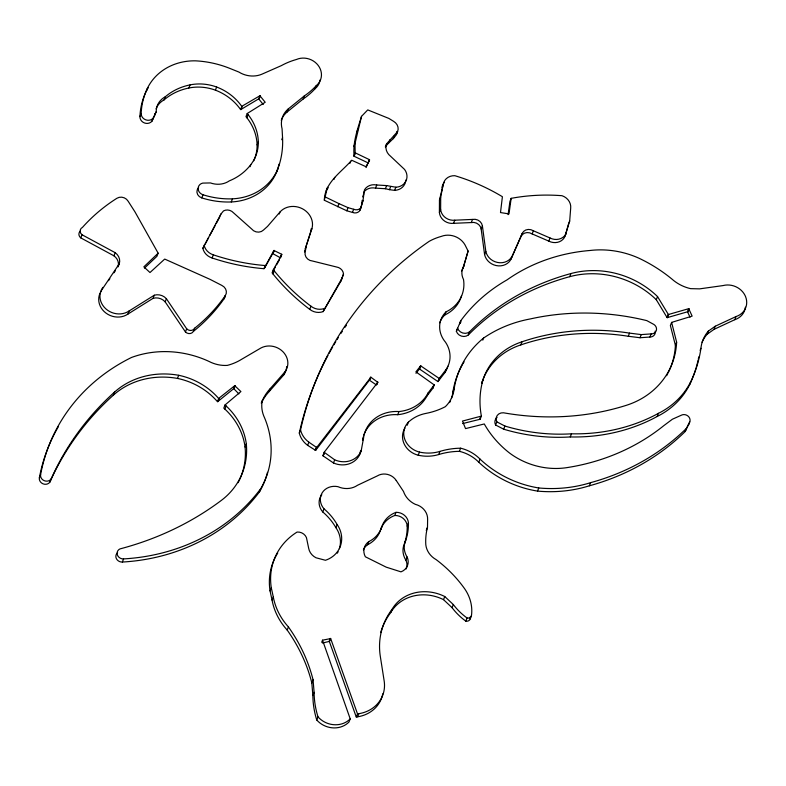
<?xml version="1.0" encoding="UTF-8"?>
<svg xmlns="http://www.w3.org/2000/svg" width="786" height="786" viewBox="0 0 786 786"><rect width="100%" height="100%" fill="white"/><g stroke="black" fill="none" stroke-linecap="round" stroke-linejoin="round"><path stroke-width="1.18" d="M481.179 229.09A7.772 6.946 21.5 0 0 471.295 222.556L453.532 223.332A11.947 10.68 21.5 0 1 439.394 212.446L439.462 200.096L443.235 184.376A12.232 10.925 21.5 0 1 454.848 175.7A184.769 165.07 21.5 0 1 501.154 195.969L502.401 196.716L500.495 212.564L508.994 213.9L511.155 198.347A184.798 165.099 21.5 0 1 562 195.704A12.232 10.925 21.5 0 1 570.685 208.172L569.683 221.043L565.163 235.928A11.947 10.68 21.5 0 1 548.795 241.115L532.142 233.914A7.772 6.946 21.5 0 0 520.99 236.517L510.428 260.186A14.138 12.635 21.5 0 1 496.074 265.55A14.138 12.635 21.5 0 1 484.589 254.566L481.179 229.09L482.408 225.955A7.772 6.946 21.5 0 0 472.533 219.422L454.77 220.198A11.947 10.68 21.5 0 1 440.632 209.312L440.7 196.962L443.235 184.376M380.679 632.602A75.78 67.694 21.5 0 1 390.74 612.569A40.587 36.264 21.5 0 1 443.53 599.659L452.078 607.686A61.003 54.499 21.5 0 0 465.803 621.127A4.018 3.586 21.5 0 0 470.205 618.946L471.433 615.811A42.729 38.17 21.5 0 0 464.654 588.763A126.703 113.194 21.5 0 0 436.171 559.642A19.955 17.823 21.5 0 1 425.707 542.645A68.588 61.269 21.5 0 1 427.496 527.278L427.613 519.399A15.307 13.676 21.5 0 0 415.322 504.347A21.468 19.178 21.5 0 1 403.513 491.476L396.252 480.511M366.07 167.556L369.508 159.696L355.154 152.828L355.017 143.425L361.531 116.348L367.75 109.902L388.854 118.421L393.55 121.309A8.892 7.948 21.5 0 1 397.618 131.508C395.78 138.208 389.011 141.46 385.346 146.982L386.584 143.848L397.618 131.508M361.904 202.523L362.179 200.273M369.607 160.089L365.971 166.701L351.696 160.246C341.193 172.34 324.706 182.49 324.323 200.243L346.793 210.786L352.452 212.407A6.111 5.463 21.5 0 0 360.165 210.019L363.004 200.509L364.458 189.888A11.878 10.611 21.5 0 1 376.749 185.005L386.633 185.584L395.82 187.225A12.841 11.476 21.5 0 0 404.594 169.471L390.563 156.247A11.878 10.611 21.5 0 1 386.584 143.848M264.293 268.527L272.683 253.603L280.543 257.818L281.683 254.271L273.911 250.469L263.968 268.684A196.883 175.897 21.5 0 1 212.073 257.965A12.822 11.456 21.5 0 1 202.857 248.317L220.915 214.038L223.509 210.913A7.693 6.878 21.5 0 1 233.53 212.829L251.589 228.923A7.703 6.878 21.5 0 0 263.448 230.082L267.515 226.417L280.032 211.945A18.373 16.418 21.5 0 1 302.443 208.781A18.373 16.418 21.5 0 1 311.885 228.706L305.312 248.828M508.09 214.637L509.927 201.481L511.155 198.347M304.516 252.001L304.909 249.879M306.137 246.745L305.174 252.041A7.693 6.878 21.5 0 0 312.632 261.05L336.398 266.965A7.693 6.868 21.5 0 1 343.502 274.068L340.967 281.015L323.115 311.61A12.831 11.456 21.5 0 1 309.733 309.37A196.864 175.868 21.5 0 1 272.988 273.97L272.094 272.86L273.332 269.726L281.781 254.684M327.949 355.488A379.284 338.845 21.5 0 0 299.299 433.086A21.487 19.198 21.5 0 0 307.631 445.328L315.628 450.388L316.866 447.254L370.923 377.231L377.771 382.301L324.205 452.274L323.066 455.87L333.46 462.964A20.446 18.265 21.5 0 0 359.968 453.935L360.597 450.486M359.968 453.935L361.196 450.8L363.525 438.146A36.362 32.481 21.5 0 1 398.974 411.559A40.911 36.549 21.5 0 0 428.223 392.794L434.186 384.904L415.902 371.847L420.677 365.854L439.227 378.469L437.989 381.603L419.439 368.988L415.971 373.291M324.323 200.243L327.438 187.314M368.398 163.016L354.132 156.276C352.6 142.738 357.542 129.179 361.531 116.348M360.165 210.019L363.004 200.509M461.598 271.052A16.201 14.472 21.5 0 1 463.003 268.488L468.102 251.039L464.978 244.839A18.107 16.182 21.5 0 0 441.26 236.409A57.545 51.414 21.5 0 0 429.195 241.322A379.284 338.845 21.5 0 0 300.537 429.952L299.299 433.086M463.003 268.488L468.102 251.039M324.205 452.274L334.689 459.83A20.446 18.265 21.5 0 0 361.196 450.8M565.163 235.928L568.445 224.177M363.8 435.041A36.362 32.481 21.5 0 1 397.736 414.703A40.911 36.549 21.5 0 0 426.995 395.928L432.89 388.245L434.029 384.659M305.263 248.749L310.647 231.841M340.967 281.015L343.511 274.068M118.362 265.599A10.847 9.687 21.5 0 0 113.941 255.814L80.771 237.883L82.009 234.749A5.001 4.47 21.5 0 1 82.491 227.36A189.171 169 21.5 0 1 116.898 198.278A7.683 6.868 21.5 0 1 128.138 201.206L134.986 211.906L158.153 253.19L156.915 256.324L144.477 268.114M253.78 160.796A45.401 40.567 21.5 0 0 257.101 144.919A49.999 44.674 21.5 0 0 246.873 117.772L245.969 116.662L247.207 113.528L265.206 102.268L259.911 95.745L241.754 106.346A50.019 44.694 21.5 0 0 216.641 87.02A45.401 40.558 21.5 0 0 190.094 84.878A58.704 52.446 21.5 0 0 165.306 96.757A20.426 18.245 21.5 0 0 156.218 111.671L151.973 121.172A6.691 5.983 21.5 0 1 144.457 122.96A6.691 5.983 21.5 0 1 139.937 116.662A79.474 71.005 21.5 0 1 146.54 90.655L147.778 87.521A56.651 50.618 21.5 0 1 195.38 60.836A95.823 85.605 21.5 0 1 229.876 68.421L238.895 72.057A23.541 21.026 21.5 0 0 261.866 74.208L281.319 65.641A75.377 67.341 21.5 0 1 296.45 59.481A17.095 15.278 21.5 0 1 318.163 65.376A17.095 15.278 21.5 0 1 316.326 85.586L315.088 88.72A75.318 67.282 21.5 0 1 303.111 99.026L287.047 112.054A23.541 21.026 21.5 0 0 281.25 120.337M139.937 116.662L141.166 113.528A79.474 71.005 21.5 0 1 147.778 87.521M151.973 121.172L156.218 111.671M156.041 108.851A20.426 18.245 21.5 0 1 164.068 99.891L165.306 96.757M113.95 255.814L115.178 252.679L82.009 234.749M102.082 289.464L119.276 263.762A10.847 9.687 21.5 0 0 115.178 252.679M119.276 263.762L118.047 266.896A10.847 9.687 21.5 0 0 118.224 266.257M164.068 99.891A58.704 52.446 21.5 0 1 188.856 88.012L190.094 84.868M238.089 482.683A76.959 68.755 21.5 0 0 245.075 447.077A65.808 58.793 21.5 0 0 224.865 409.084L223.794 408.111L225.032 404.977L240.909 391.566L234.768 385.69L218.636 398.443A65.788 58.773 21.5 0 0 178.707 375.286A76.959 68.755 21.5 0 0 114.589 392.047L113.351 395.181A315.874 282.194 21.5 0 0 49.911 482.073A5.787 5.168 21.5 0 1 43.033 483.832A5.787 5.168 21.5 0 1 39.369 477.78L40.607 474.646A198.691 177.508 21.5 0 1 131.517 357.463A95.096 84.957 21.5 0 1 208.978 361.413A31.882 28.483 21.5 0 0 227.292 365.402A54.519 48.703 21.5 0 0 241.695 359.251L260.962 347.972A17.597 15.72 21.5 0 1 282.95 351.725A17.597 15.72 21.5 0 1 284.728 372.102L283.491 375.236L269.176 391.556A54.509 48.703 21.5 0 0 261.345 403.139M49.911 482.073L51.139 478.939A315.874 282.194 21.5 0 1 114.589 392.037M188.856 88.012A45.401 40.558 21.5 0 1 215.403 90.154L216.641 87.02M100.019 293.266A18.098 16.162 21.5 0 0 105.963 313.083A18.098 16.162 21.5 0 0 127.902 314.086L129.14 310.951L154.282 295.222A10.847 9.687 21.5 0 1 166.396 298.709L186.695 328.833L185.457 331.967A4.991 4.461 21.5 0 0 193.454 331.328A189.21 169.039 21.5 0 0 224.039 298.808L225.277 295.674A7.683 6.858 21.5 0 0 221.799 285.397L210.039 279.354L164.706 259.075L149.988 272.536L143.848 266.857L158.153 253.19M127.902 314.086L153.044 298.356L154.282 295.222M316.326 85.586A75.318 67.282 21.5 0 1 304.349 95.892L288.285 108.91A23.541 21.026 21.5 0 0 282.076 128.796L282.547 137.629A95.813 85.595 21.5 0 1 277.772 169.078L276.534 172.213A56.651 50.609 21.5 0 1 231.271 201.963A79.484 71.005 21.5 0 1 201.766 197.895L203.004 194.761A6.691 5.983 21.5 0 1 198.121 188.689A6.691 5.983 21.5 0 1 202.739 183.099L210.471 182.941A20.426 18.245 21.5 0 0 229.335 180.868A58.685 52.426 21.5 0 0 250.813 164.638A45.401 40.567 21.5 0 0 258.329 141.785A49.999 44.674 21.5 0 0 248.111 114.638L247.207 113.528M263.271 104.499L258.673 98.879L240.713 109.627L241.754 106.346M185.457 331.967L165.158 301.844L166.396 298.709M241.027 109.598L242.265 106.464M246.873 117.772L248.111 114.638M258.673 98.879L259.911 95.745M259.115 99.016L260.343 95.882M220.09 216.13L220.915 214.038M231.271 201.963L232.499 198.829A56.651 50.609 21.5 0 0 277.772 169.078M212.073 257.965L213.311 254.831A12.822 11.456 21.5 0 1 204.095 245.183M257.101 144.919L258.329 141.785M249.987 166.72L250.813 164.638M193.454 331.328L194.692 328.194A189.21 169.039 21.5 0 0 225.277 295.674M113.351 395.181A76.959 68.755 21.5 0 1 177.479 378.42L178.707 375.286M287.047 112.054L288.285 108.91M281.722 139.712L282.547 137.629M303.111 99.026L304.349 95.892M117.576 552.755A5.787 5.168 21.5 0 0 116.426 558.738A5.787 5.168 21.5 0 0 122.341 562.039L123.579 558.905A198.701 177.508 21.5 0 0 260.726 488.686A95.086 84.947 21.5 0 0 264.607 417.916A31.872 28.483 21.5 0 1 262.2 400.85A54.509 48.703 21.5 0 1 270.413 388.422L284.728 372.102M279.207 214.038L280.032 211.945M263.968 268.684L265.521 265.393M272.683 253.603L273.911 250.469M273.115 253.544L274.353 250.41M234.768 385.69L233.53 388.824L217.604 401.705L218.636 398.443M217.919 401.646L219.156 398.502M272.988 273.97L274.216 270.836L273.332 269.726M280.445 257.405L281.683 254.271M224.865 409.084L226.103 405.949L225.032 404.977M238.865 393.874L233.973 388.903L235.211 385.769M311.06 230.799L311.875 228.706M333.952 179.454L334.777 177.361M356.834 132.038L358.072 128.904M353.779 146.56L355.017 143.425M349.947 163.291L350.772 161.209M353.916 155.962L355.154 152.828M354.132 156.276L355.37 153.142M337.754 206.767L338.982 203.633L325.561 197.109M261.374 402.943L262.2 400.85M245.075 447.077L246.313 443.943A65.808 58.793 21.5 0 0 226.103 405.949M269.176 391.556L270.413 388.422M346.793 210.786L348.031 207.651L353.69 209.273A6.111 5.463 21.5 0 0 361.403 206.885M309.733 309.37L310.971 306.226A196.864 175.868 21.5 0 1 274.216 270.836M368.27 162.83L369.508 159.696M352.452 212.407L353.69 209.273M362.601 196.903L363.83 193.769M388.834 142.757L390.072 139.623M323.115 311.61L342.205 277.88M393.305 138.68L394.533 135.546M363.604 192.423A11.878 10.611 21.5 0 1 375.512 188.139L376.749 185.005M122.341 562.049A198.701 177.508 21.5 0 0 259.488 491.82L260.726 488.686M375.512 188.139L385.395 188.719L386.633 185.584M385.395 188.719L389.463 189.681L390.691 186.547M389.463 189.681L394.582 190.359L395.82 187.225M307.631 445.328L308.869 442.184A21.487 19.198 21.5 0 1 300.537 429.952M315.137 450.447L316.375 447.313L308.869 442.184M323.066 455.87L324.304 452.726M382.792 693.783A34.23 30.575 21.5 0 1 357.679 716.803L356.264 716.999L357.502 713.865L330.67 638.586L322.525 640.177L350.212 718.876L348.984 722.01A21.399 19.119 21.5 0 1 316.758 720.005A97.376 86.991 21.5 0 1 312.867 695.492L311.826 682.916A167.005 149.193 21.5 0 0 287.185 630.058A64.324 57.466 21.5 0 1 272.064 600.14L270.05 590.915L271.288 587.781A67.429 60.237 21.5 0 1 297.069 532.063A8.597 7.683 21.5 0 1 306.452 537.634L308.682 548.343A13.264 11.849 21.5 0 0 316.011 557.775L325.453 560.28A27.461 24.533 21.5 0 0 337.145 524.527A58.685 52.426 21.5 0 0 324.009 508.837A15.592 13.932 21.5 0 1 322.24 492.704A15.592 13.932 21.5 0 1 337.941 486.672A19.483 17.4 21.5 0 0 357.492 485.286L377.29 475.923A13.215 11.81 21.5 0 1 396.252 480.501M272.064 600.14L273.302 597.006L271.288 587.781M333.46 462.964L334.689 459.83M439.462 200.096L440.7 196.962M315.628 450.388L369.243 380.375L370.471 377.231M377.722 381.888L376.494 385.022L369.685 380.365L370.923 377.231M439.394 212.446L440.632 209.312M339.356 548.697A27.461 24.533 21.5 0 0 335.907 527.661A58.685 52.426 21.5 0 0 322.781 511.971L324.009 508.837M376.946 384.383L377.771 382.301M287.185 630.058L288.423 626.923A64.324 57.466 21.5 0 1 273.302 597.006M362.7 440.239L363.525 438.146M453.532 223.332L454.77 220.198M335.907 527.661L337.145 524.527M471.295 222.556L472.533 219.422M397.736 414.703L398.974 411.559M419.223 369.066L420.461 365.932M419.675 369.056L420.903 365.922M439.679 322.8A25.8 23.049 21.5 0 1 444.768 314.999L446.006 311.865A36.726 32.806 21.5 0 0 463.504 279.472A16.201 14.472 21.5 0 1 464.241 265.354M321.7 642.27L322.525 640.177M407.187 425.275L408.425 422.141A38.131 34.073 21.5 0 1 425.953 413.397A72.587 64.845 21.5 0 0 445.357 406.667A36.47 32.58 21.5 0 0 454.151 388.765A100.854 90.105 21.5 0 1 483.596 338.049A128.334 114.648 21.5 0 1 530.344 318.929A240.673 215.01 21.5 0 1 646.809 320.619L653.952 324.5A5.777 5.158 21.5 0 1 656.349 330.395A5.777 5.158 21.5 0 1 651.162 333.903L641.248 334.6L629.517 333.117A217.172 194.014 21.5 0 0 522.012 341.782A70.072 62.595 21.5 0 0 482.859 380.296L481.622 383.43A70.072 62.595 21.5 0 1 520.774 344.916L522.012 341.782M311.826 682.916L313.064 679.782A167.005 149.193 21.5 0 0 288.423 626.923M322.398 643.046L329.049 641.474L330.287 638.34M363.397 549.935A13.834 12.36 21.5 0 1 367.612 544.727L368.85 541.593A30.143 26.93 21.5 0 0 381.898 526.522A27.264 24.356 21.5 0 1 396.026 512.334A11.377 10.159 21.5 0 1 408.435 523.034A62.821 56.12 21.5 0 1 405.704 540.483A20.19 18.039 21.5 0 0 404.279 548.766L404.436 549.994A20.19 18.039 21.5 0 0 407.138 557.048L405.9 560.182A12.92 11.544 21.5 0 1 406.175 568.966M356.264 716.999L329.432 641.72L330.67 638.586M426.995 395.928L428.223 392.794M484.589 254.566L485.827 251.432L482.408 225.955M432.89 388.245L434.127 385.111M312.867 695.492L314.105 692.358L313.064 679.782M570.941 273.548L569.703 276.682A247.669 221.259 21.5 0 0 468.318 334.954A7.349 6.563 21.5 0 1 456.361 331.309L457.599 328.165A7.349 6.563 21.5 0 0 469.556 331.82A247.669 221.259 21.5 0 1 570.941 273.548A83.709 74.788 21.5 0 1 657.538 296.577L668.385 314.518L688.733 308.672L692.132 316.11L671.617 322.398L670.379 325.532L675.39 345.3A83.719 74.798 21.5 0 1 668.041 373.075M702.065 342.244A37.954 33.906 21.5 0 1 707.164 334.217L714.022 329.363L734.792 319.696L736.02 316.562A17.862 15.956 21.5 0 0 745.541 296.568L744.971 295.31A17.862 15.956 21.5 0 0 723.051 285.573L699.609 288.865L690.629 288.649A37.964 33.916 21.5 0 1 671.951 279.089A143.759 128.432 21.5 0 0 638.88 258.181A84.75 75.711 21.5 0 0 590.286 250.459A174.187 155.608 21.5 0 0 507.039 279.875A174.345 155.756 21.5 0 0 460.793 320.688L459.564 323.822A174.345 155.756 21.5 0 1 461.028 321.867M437.989 381.603L440.032 377.418L446.114 369.499A28.512 25.476 21.5 0 0 445.534 342.244A25.8 23.049 21.5 0 1 446.006 311.865M367.612 544.727A30.143 26.93 21.5 0 0 380.66 529.656L381.898 526.522M438.794 380.552L444.876 372.633L446.114 369.499M482.859 380.296A95.067 84.927 21.5 0 0 481.14 414.782L481.376 416.108L462.482 421.07L465.538 428.606L484.274 423.968A95.077 84.937 21.5 0 0 509.662 453.119A70.062 62.595 21.5 0 0 568.239 467.415A217.152 193.995 21.5 0 0 663.62 425.796L672.384 419.233L681.118 415.313A5.777 5.158 21.5 0 1 687.799 415.882A5.777 5.158 21.5 0 1 689.784 421.876L685.215 431.494A240.673 215.01 21.5 0 1 589.362 485.797A128.354 114.668 21.5 0 1 537.536 491.103A100.863 90.105 21.5 0 1 478.802 462.247A36.48 32.59 21.5 0 0 459.407 451.331A72.577 64.845 21.5 0 0 438.706 454.534A38.111 34.053 21.5 0 1 418.211 455.212L419.439 452.078A19.709 17.606 21.5 0 1 408.425 422.151M380.66 529.656A27.264 24.356 21.5 0 1 394.788 515.469L396.026 512.334M468.318 334.954L469.556 331.82M316.758 720.005L317.996 716.871A97.376 86.991 21.5 0 1 314.105 692.358M451.41 398.482A36.47 32.58 21.5 0 0 452.913 391.9L454.151 388.765M510.851 259.468L522.228 233.383A7.772 6.946 21.5 0 1 533.38 230.779L550.033 237.981A11.947 10.68 21.5 0 0 566.401 232.794M521 236.527L522.228 233.383M405.9 560.182A20.19 18.039 21.5 0 1 403.198 553.128L403.041 551.91A20.19 18.039 21.5 0 1 404.466 543.617A62.821 56.12 21.5 0 0 407.197 526.168L408.435 523.034M482.781 340.142L483.596 338.049M438.706 454.534L439.934 451.4A72.577 64.845 21.5 0 1 460.635 448.197A36.48 32.59 21.5 0 1 480.04 459.112A100.863 90.105 21.5 0 0 538.764 487.968A128.354 114.668 21.5 0 0 590.591 482.663A240.673 215.01 21.5 0 0 686.453 428.35L689.784 421.876M404.466 543.617L405.704 540.483M532.142 233.914L533.38 230.779M390.74 612.569L391.978 609.435A40.587 36.264 21.5 0 1 444.758 596.525L453.316 604.542A61.003 54.499 21.5 0 0 467.041 617.993L465.803 621.127M426.267 530.412L427.496 527.278M459.407 451.331L460.635 448.197M357.679 716.812L358.917 713.668A34.23 30.575 21.5 0 0 384.04 680.165L380.336 656.507A75.78 67.694 21.5 0 1 391.978 609.435M548.795 241.115L550.033 237.981M462.649 423.575L480.148 419.243L481.376 416.108M568.858 223.136L569.683 221.043M478.802 462.247L480.04 459.112M736.02 316.562L715.25 326.229L708.392 331.073A37.954 33.906 21.5 0 0 700.935 348.306A143.72 128.393 21.5 0 1 690.688 381.908L689.46 385.042A84.75 75.711 21.5 0 1 657.243 416.452A174.187 155.618 21.5 0 1 570.263 436.937A174.354 155.766 21.5 0 1 503.679 429.195L495.612 425.01L496.84 421.876A7.349 6.563 21.5 0 1 503.462 412.788A247.659 221.249 21.5 0 0 626.147 405.38A83.719 74.798 21.5 0 0 676.628 342.165L671.617 322.398M503.679 429.195L504.917 426.051A174.354 155.766 21.5 0 0 571.491 433.803A174.187 155.618 21.5 0 0 658.481 413.318A84.75 75.711 21.5 0 0 690.688 381.908M443.53 599.659L444.758 596.525M452.078 607.686L453.316 604.542M537.536 491.103L538.764 487.968M570.263 436.937L571.491 433.803M520.774 344.916A217.172 194.014 21.5 0 1 628.279 336.261L629.517 333.117M628.279 336.261L640.01 337.734L641.248 334.6M690.039 317.18L687.495 311.806L667.147 317.662L656.3 299.712L657.538 296.577M589.362 485.797L590.591 482.663M640.01 337.734L649.924 337.037L651.162 333.903M666.98 317.495L668.218 314.361M667.432 317.682L668.67 314.547M687.495 311.806L688.733 308.672M687.888 312.042L689.125 308.898M675.39 345.3L676.618 342.165M657.243 416.452L658.481 413.318M700.11 350.389L700.935 348.306M707.164 334.217L708.392 331.073M714.022 329.363L715.25 326.229M685.215 431.494L686.453 428.35M456.371 331.309L460.793 320.688M202.857 248.317L204.016 246.165M205.175 244.024L208.654 237.578M209.813 235.427L215.04 225.769M216.199 223.617L219.677 217.172M272.654 271.858L275.473 266.847M276.603 264.833L279.423 259.822M512.089 256.334L511.666 257.051A14.138 12.635 21.5 0 1 497.312 262.416A14.138 12.635 21.5 0 1 485.827 251.432M108.497 280.671L109.863 278.706M113.95 272.801L115.316 270.836M326.2 190.448L328.204 187.736M322.967 455.408L324.461 453.463M439.227 378.469L440.032 377.418M316.866 447.254L316.375 447.313M357.502 713.865L358.917 713.668M338.982 203.633L348.031 207.651M496.84 421.876L504.917 426.051M479.902 417.916L480.148 419.243M441.997 187.51A12.232 10.925 21.5 0 1 443.609 183.472M444.051 182.883A12.232 10.925 21.5 0 1 444.532 182.332M177.479 378.42A65.788 58.773 21.5 0 1 217.398 401.587M39.379 477.78A198.691 177.508 21.5 0 1 58.419 426.582M286.625 366.61A17.597 15.72 21.5 0 1 283.491 375.236M267.505 472.317A95.086 84.947 21.5 0 1 259.498 491.82M362.641 439.168A36.362 32.481 21.5 0 1 363.152 437.085M329.108 353.336A379.284 338.845 21.5 0 1 332.684 346.94M333.912 344.828A379.284 338.845 21.5 0 1 335.789 341.674M337.056 339.591A379.284 338.845 21.5 0 1 338.353 337.508M340.977 333.372A379.284 338.845 21.5 0 1 342.313 331.328M345.044 327.261A379.284 338.845 21.5 0 1 346.43 325.237M461.569 295.644A36.726 32.806 21.5 0 1 444.768 314.999M447.882 366.256A28.512 25.476 21.5 0 1 444.876 372.633M270.05 590.915A67.429 60.237 21.5 0 1 277.733 553.01M338.098 551.743A27.461 24.533 21.5 0 1 337.302 553.187M322.781 511.971A15.592 13.932 21.5 0 1 321.798 494.708M470.47 616.44A42.729 38.17 21.5 0 1 470.205 618.946M394.788 515.469A11.377 10.159 21.5 0 1 407.197 526.168M745.383 307.188A17.862 15.956 21.5 0 1 734.792 319.696M698.774 356.883A143.72 128.393 21.5 0 1 698.341 359.055M698.106 360.126A143.72 128.393 21.5 0 1 696.18 367.602M695.856 368.654A143.72 128.393 21.5 0 1 689.46 385.042M495.612 425.01A7.349 6.563 21.5 0 1 496.418 418.054M496.732 417.739A7.349 6.563 21.5 0 1 497.057 417.454M667.579 373.959A83.719 74.798 21.5 0 1 666.616 375.708M569.703 276.682A83.709 74.788 21.5 0 1 656.3 299.712M688.801 424.027A5.777 5.158 21.5 0 1 688.556 425.02M418.211 455.212A19.709 17.606 21.5 0 1 404.957 428.075M450.575 400.575A36.47 32.58 21.5 0 1 449.582 402.599M452.913 391.9A100.854 90.105 21.5 0 1 462.247 364.989M462.846 363.947A100.854 90.105 21.5 0 1 464.074 361.894M655.19 331.142A5.777 5.158 21.5 0 1 649.924 337.037M311.236 228.667A18.373 16.418 21.5 0 1 310.922 230.809M215.403 90.154A50.019 44.694 21.5 0 1 240.526 109.48M154.98 114.805A20.426 18.245 21.5 0 1 155.019 113.577M146.54 90.655A56.651 50.618 21.5 0 1 148.22 87.659M320.079 79.995A17.095 15.278 21.5 0 1 315.088 88.72M279.069 164.107A95.813 85.595 21.5 0 1 276.534 172.213M201.766 197.895A6.691 5.983 21.5 0 1 198.603 187.736M225.13 295.86A7.683 6.858 21.5 0 1 224.039 298.808M153.044 298.356A10.847 9.687 21.5 0 1 165.158 301.844M100.51 292.313A18.098 16.162 21.5 0 1 101.679 290.515M80.771 237.883A5.001 4.47 21.5 0 1 79.818 231.615M80.025 231.389A5.001 4.47 21.5 0 1 80.477 230.976M405.763 180.112A12.841 11.476 21.5 0 1 394.582 190.369M396.92 131.439A8.892 7.948 21.5 0 1 396.39 134.642M232.499 198.829A79.484 71.005 21.5 0 1 203.004 194.761M153.211 118.038A6.691 5.983 21.5 0 1 145.695 119.816A6.691 5.983 21.5 0 1 141.166 113.528M324.343 308.476A12.831 11.456 21.5 0 1 310.971 306.235M265.206 265.55A196.883 175.897 21.5 0 1 213.311 254.831M439.934 451.4A38.111 34.053 21.5 0 1 419.439 452.078M471.433 615.811A4.018 3.586 21.5 0 1 467.041 617.993M350.212 718.876A21.399 19.119 21.5 0 1 317.996 716.871M407.138 557.048A12.92 11.544 21.5 0 1 400.978 571.854L386.181 567.148L365.352 556.773A13.834 12.36 21.5 0 1 368.85 541.593M246.313 443.943A76.959 68.755 21.5 0 1 221.308 500.427A315.854 282.174 21.5 0 1 120.022 548.893A5.787 5.168 21.5 0 0 117.379 554.945A5.787 5.168 21.5 0 0 123.579 558.905M51.139 478.939A5.787 5.168 21.5 0 1 44.271 480.698A5.787 5.168 21.5 0 1 40.607 474.646M129.14 310.951A18.098 16.162 21.5 0 1 105.825 308.829A18.098 16.162 21.5 0 1 102.917 287.381M194.692 328.194A4.991 4.461 21.5 0 1 186.695 328.833"/></g></svg>
